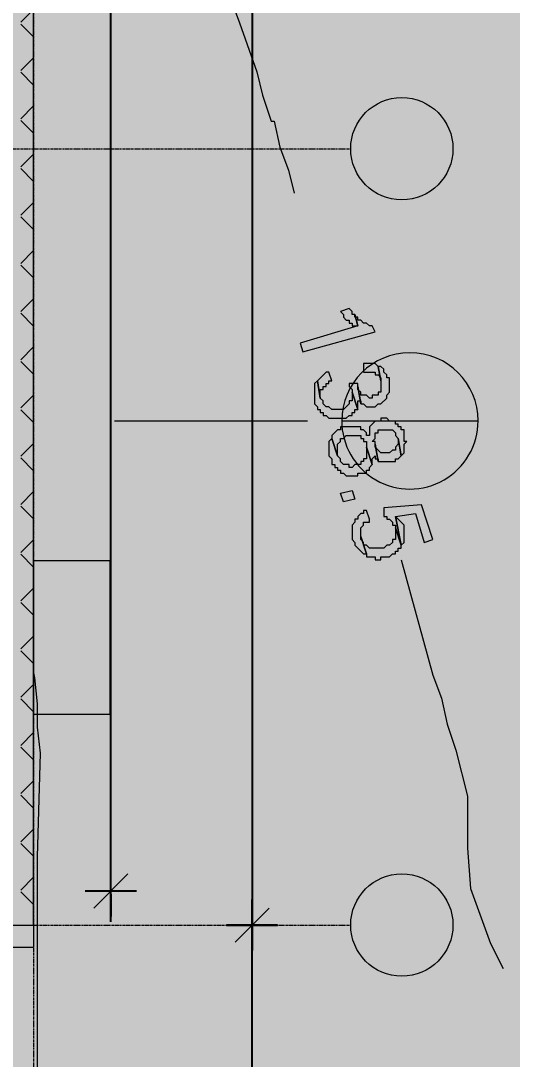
# Model space of a CAD drawing. Header units: millimetres. Extents: x -1971 to 39113, y -25802 to 13528.
# Drawn here: x 36209 to 39091, y -6079 to 14 of the extents above; entities that cross this region are included whole.
import ezdxf

# ---------------------------------------------------------------- set-up
doc = ezdxf.new("R2010")
doc.units = ezdxf.units.MM
doc.linetypes.add('Grid Line', pattern=[22.224999999999994, 12.7, -3.174999999999999, 3.174999999999999, -3.174999999999999])
for name, color, linetype, lineweight in [('2 Hoop survey', 8, 'Continuous', 9), ('A-ANNO-DIMS', 211, 'Continuous', 9), ('A-DETL', 90, 'Continuous', 9), ('A-DETL-GENF', 92, 'Continuous', 9), ('A-WALL', 113, 'Continuous', 18), ('A-WALL-PATT', 111, 'Continuous', 18), ('G-ANNO-SYMB', 111, 'Continuous', 9), ('S-FNDN', 32, 'Continuous', 9), ('S-GRID', 1, 'Continuous', 9), ('S-GRID-IDEN', 1, 'Continuous', 9), ('默认', 18, 'Continuous', 9)]:
    doc.layers.add(name, color=color, linetype=linetype, lineweight=lineweight)
doc.styles.add('Avenir_1', font='', dxfattribs={"width": 0.8, "height": 200})
doc.styles.add('Avenir_B_1', font='', dxfattribs={"width": 0.8, "height": 200.0000000000001})
doc.styles.get('Avenir_1').set_extended_font_data('Avenir')
doc.styles.get('Avenir_B_1').set_extended_font_data('Avenir', bold=True)
doc.dimstyles.new('OJID-2_0mm_Diagonal_Tick', dxfattribs={"dimscale": 304.8, "dimtxt": 282.4994288325337, "dimasz": 0.6561679790026247, "dimexe": 0.4921259842519685, "dimexo": 0.0625, "dimgap": 0.1640419947506562, "dimtad": 1, "dimdsep": 46, "dimtxsty": 'Avenir_1', "dimblk1": 'OBLIQUE', "dimblk2": 'OBLIQUE', "dimsah": 1, "dimcen": 0.09, "dimdle": 0.4921259842519685, "dimazin": 3, "dimtfac": 1, "dimtdec": 4, "dimtix": 1, "dimtmove": 0, "dimatfit": 3, "dimtvp": 1, "dimtolj": 1})
doc.dimstyles.new('OJID-2_0mm_Diagonal_Tick_-_RED', dxfattribs={"dimscale": 304.8, "dimtxt": 282.4994288325337, "dimasz": 0.6561679790026247, "dimexe": 0.4921259842519685, "dimexo": 0.0625, "dimgap": 0.1640419947506562, "dimtad": 1, "dimdsep": 46, "dimtxsty": 'Avenir_B_1', "dimblk1": 'OBLIQUE', "dimblk2": 'OBLIQUE', "dimsah": 1, "dimcen": 0.09, "dimdle": 0.4921259842519685, "dimazin": 3, "dimtfac": 1, "dimtdec": 4, "dimtix": 1, "dimtmove": 0, "dimatfit": 3, "dimtvp": 1, "dimtolj": 1, "dimlwd": 25, "dimlwe": 25})
doc.dimstyles.new('OJID-2_0mm_Diagonal_Tick_1', dxfattribs={"dimscale": 304.8, "dimtxt": 282.4994288325337, "dimasz": 0.6561679790026247, "dimexe": 0.4921259842519685, "dimexo": 0.0625, "dimgap": 0.1640419947506562, "dimtad": 1, "dimdsep": 46, "dimtxsty": 'Avenir_1', "dimblk1": 'OBLIQUE', "dimblk2": 'OBLIQUE', "dimsah": 1, "dimcen": 0.09, "dimdle": 0.4921259842519685, "dimazin": 3, "dimtfac": 1, "dimtdec": 4, "dimtix": 1, "dimtmove": 2, "dimatfit": 3, "dimtvp": 1, "dimtolj": 1})
pattern_1 = [(45, (0, 0), (-141.4213562373095, 141.4213562373095), []), (135, (0, 0), (-141.4213562373095, -141.4213562373095), [])]

# ---------------------------------------------------------------- blocks, each defined once
blk = doc.blocks.new('2 Hoop survey-1260670-Ground Floor')
at = {"layer": '默认', "color": 9, "flags": 128}
for points in [[(84714.06344638793, 13232.31157351772), (84803.63556014658, 13035.25292324865), (84972.9596193583, 12662.7399929829), (85125.35127264884, 12290.22706271718), (85176.14849041235, 12154.76781534781), (85243.87811409702, 12002.3761620573), (85345.47254962403, 11731.45766731856), (85396.26976738755, 11595.9984199492), (85447.06698515108, 11511.33639034336), (85497.86420291456, 11375.877142974), (85548.6614206781, 11223.48548968346), (85599.45863844159, 11088.02624231411), (85717.98547988979, 10766.31052981187), (85785.71510357445, 10563.12165875784), (85853.44472725912, 10376.86519362496), (85921.17435094382, 10190.60872849208), (86022.76878647084, 9902.757827832202), (86056.63359831316, 9767.298580462835), (86107.43081607668, 9614.906927172317), (86124.36322199786, 9614.906927172317), (86158.2280338402, 9462.515273881794), (86209.0252516037, 9327.056026512433), (86242.89006344606, 9191.596779143065)], [(86869.38908252932, 7041.181227154464), (87055.64554766218, 6363.884990307684), (87106.4427654257, 6228.425742938321), (87140.30757726806, 6076.034089647798), (87191.10479503156, 5923.642436357251), (87258.83441871626, 5652.723941618553), (87258.83441871626, 5347.940635037483), (87275.76682463741, 5110.88695214109), (87394.2936660856, 4789.171239638869), (87468.0409685474, 4641.676634715242)], [(84714.06344638791, 6376.413089303533), (84718.97353054074, 6346.952584386496), (84735.9059364619, 6194.560931095978), (84735.9059364619, 6059.101683726614), (84752.83834238313, 5906.710030436097), (84735.9059364619, 5297.143417273972), (84735.9059364619, 4839.968457402375), (84735.9059364619, 4382.7934975308), (84735.9059364619, 3925.618537659211)]]:
    blk.add_lwpolyline(points, dxfattribs=at)
at = {"layer": '默认', "color": 9}
for points in [[(86716.99742923875, 8378.841294926893), (86700.06502331758, 8412.706106769236), (86683.13261739642, 8412.706106769236), (86666.20021147528, 8429.638512690406), (86649.26780555409, 8429.638512690406), (86632.3353996329, 8446.570918611576), (86615.40299371173, 8446.570918611576), (86615.40299371173, 8463.503324532747), (86598.47058779057, 8463.503324532747), (86598.47058779057, 8480.435730453934), (86615.40299371173, 8412.706106769252), (86276.75487528834, 8311.111671242228), (86293.68728120954, 8260.314453478732)], [(86598.47058779057, 8480.435730453934), (86581.5381818694, 8480.435730453934), (86581.5381818694, 8497.368136375087), (86564.60577594824, 8514.30054229626), (86513.80855818474, 8497.368136375087), (86530.74096410593, 8480.43573045395), (86530.74096410593, 8463.503324532747), (86547.6733700271, 8446.570918611593), (86564.60577594824, 8446.570918611593), (86564.60577594824, 8429.638512690406), (86581.5381818694, 8429.638512690406), (86581.5381818694, 8412.706106769252), (86615.40299371173, 8412.706106769252)], [(86801.65945884462, 8107.92280018818), (86784.72705292344, 8107.92280018818), (86784.72705292344, 8124.855206109367), (86767.7946470023, 8141.787612030521), (86767.7946470023, 8158.720017951709), (86750.86224108112, 8175.652423872879), (86733.92983515996, 8175.652423872879), (86750.86224108112, 8090.990394267043), (86750.86224108112, 8023.260770582343), (86733.92983515996, 8023.260770582343), (86733.92983515996, 8006.328364661156), (86700.06502331758, 8006.328364661156), (86700.06502331758, 7989.395958740002), (86683.13261739642, 7989.395958740002), (86666.20021147528, 8006.328364661156), (86632.33539963291, 8006.328364661156), (86632.33539963291, 8023.260770582343), (86615.40299371176, 8040.193176503514), (86615.40299371176, 8057.125582424686), (86632.33539963291, 7955.531146897662), (86649.26780555409, 7955.531146897662), (86666.20021147528, 7938.598740976506), (86716.99742923876, 7938.598740976506), (86733.92983515996, 7955.531146897677), (86750.86224108111, 7955.531146897677), (86784.72705292347, 7989.395958740036), (86784.72705292347, 8006.328364661156), (86801.6594588446, 8023.260770582327)], [(86733.92983515996, 8175.652423872864), (86716.99742923875, 8192.58482979405), (86649.26780555409, 8192.58482979405), (86649.26780555409, 8141.787612030521), (86716.99742923876, 8141.787612030521), (86716.99742923876, 8124.855206109367), (86733.92983515996, 8124.855206109367), (86750.86224108111, 8107.922800188164), (86750.86224108111, 8090.990394267026)], [(86463.01134042125, 8090.990394267028), (86446.07893450008, 8141.787612030508), (86429.14652857889, 8141.787612030508), (86378.34931081538, 8090.990394267044), (86395.28171673653, 7989.395958739989), (86395.28171673653, 8040.193176503484), (86412.21412265771, 8040.193176503484), (86412.21412265771, 8057.125582424671), (86429.14652857889, 8057.125582424671), (86429.14652857889, 8074.057988345826), (86446.07893450005, 8074.057988345826), (86446.07893450005, 8090.990394267012)], [(86615.40299371176, 7921.666335055324), (86581.53818186941, 8023.260770582348), (86581.53818186941, 7972.463552818821), (86564.60577594824, 7972.463552818821), (86564.60577594824, 7955.531146897651), (86530.7409641059, 7921.666335055324), (86463.01134042123, 7921.666335055324), (86446.07893450005, 7938.598740976495), (86429.14652857889, 7938.598740976495), (86412.21412265772, 7955.531146897666), (86412.21412265772, 7972.463552818821), (86395.28171673654, 7989.395958740008), (86378.34931081538, 8090.990394267015), (86361.41690489417, 8074.057988345796), (86361.41690489417, 7955.531146897651), (86378.34931081538, 7938.598740976495), (86378.34931081538, 7921.666335055308), (86395.28171673654, 7921.666335055308), (86395.28171673654, 7904.733929134138), (86412.21412265771, 7904.733929134138), (86412.21412265771, 7887.801523212967), (86429.14652857889, 7887.801523212967), (86446.07893450005, 7870.869117291813), (86547.67337002709, 7870.869117291813), (86564.60577594824, 7887.801523212984), (86581.5381818694, 7887.801523212984), (86581.5381818694, 7904.733929134138), (86598.47058779057, 7904.733929134138), (86598.47058779057, 7921.666335055308)], [(86615.40299371173, 8074.057988345839), (86564.60577594824, 8074.057988345839), (86564.60577594824, 8057.125582424686), (86581.5381818694, 8040.193176503483), (86581.5381818694, 8023.260770582343), (86615.40299371176, 7921.666335055335), (86615.40299371176, 7972.463552818832), (86632.33539963291, 7972.463552818832), (86632.33539963291, 7955.531146897662), (86615.40299371173, 8057.125582424686)], [(86886.32148845047, 7769.2746817648), (86886.32148845047, 7803.139493607126), (86869.38908252929, 7803.139493607126), (86869.38908252929, 7820.071899528296), (86852.45667660813, 7820.071899528296), (86852.45667660813, 7837.004305449468), (86835.52427068696, 7837.004305449468), (86835.52427068696, 7853.936711370638), (86801.65945884462, 7853.936711370638), (86784.72705292347, 7870.869117291825), (86750.86224108111, 7870.869117291825), (86750.86224108111, 7853.936711370638), (86716.99742923876, 7853.936711370638), (86683.13261739645, 7820.071899528312), (86683.13261739645, 7769.2746817648), (86666.20021147525, 7769.2746817648), (86666.20021147525, 7786.207087685954), (86649.26780555409, 7803.139493607141), (86632.33539963291, 7803.139493607141), (86632.33539963291, 7820.071899528296), (86513.80855818474, 7820.071899528296), (86513.80855818474, 7803.139493607126), (86496.87615226356, 7803.139493607126), (86463.01134042125, 7769.2746817648), (86463.01134042125, 7752.342275843614), (86496.87615226358, 7650.747840316607), (86496.87615226358, 7718.477464001274), (86513.80855818473, 7735.409869922444), (86513.80855818473, 7752.342275843614), (86530.7409641059, 7752.342275843614), (86547.67337002709, 7769.274681764784), (86632.33539963291, 7769.274681764784), (86632.33539963291, 7752.342275843614), (86649.26780555409, 7752.342275843614), (86649.26780555409, 7735.409869922461), (86666.20021147525, 7735.409869922461), (86666.20021147525, 7701.545058080118), (86700.06502331758, 7599.95062255311), (86700.06502331758, 7633.815434395437), (86716.99742923879, 7650.747840316607), (86716.99742923879, 7633.815434395437), (86733.92983515996, 7633.815434395437), (86733.92983515996, 7616.88302847425), (86716.99742923876, 7718.477464001274), (86716.99742923876, 7735.409869922461), (86700.06502331758, 7735.409869922461), (86716.99742923879, 7752.342275843614), (86716.99742923879, 7786.207087685954), (86733.92983515996, 7786.207087685954), (86733.92983515996, 7803.139493607126), (86818.59186476581, 7803.139493607126), (86835.52427068698, 7786.207087685971), (86835.52427068698, 7769.2746817648), (86852.45667660811, 7752.342275843581), (86869.38908252929, 7650.74784031659), (86886.32148845046, 7667.68024623776), (86886.32148845046, 7718.477464001274), (86903.25389437162, 7735.409869922444), (86886.32148845047, 7735.409869922444)], [(86700.06502331761, 7599.950622553099), (86666.20021147527, 7701.545058080123), (86666.20021147527, 7633.815434395426), (86649.26780555409, 7633.815434395426), (86649.26780555409, 7616.883028474239), (86632.33539963294, 7616.883028474239), (86632.33539963294, 7599.950622553083), (86598.4705877906, 7599.950622553083), (86581.5381818694, 7583.018216631896), (86564.60577594826, 7583.018216631896), (86564.60577594826, 7599.950622553083), (86530.74096410593, 7599.950622553083), (86513.80855818478, 7616.883028474253), (86513.80855818478, 7633.815434395426), (86496.87615226356, 7650.747840316595), (86463.01134042125, 7752.342275843635), (86446.07893450008, 7735.409869922448), (86446.07893450008, 7650.747840316579), (86463.01134042125, 7633.81543439544), (86463.01134042125, 7599.950622553083), (86479.94374634241, 7599.950622553083), (86479.94374634241, 7583.018216631896), (86496.87615226358, 7583.018216631896), (86496.87615226358, 7566.085810710741), (86513.80855818474, 7566.085810710741), (86513.80855818474, 7549.153404789571), (86530.74096410593, 7549.153404789571), (86547.6733700271, 7532.220998868401), (86615.40299371176, 7532.220998868401), (86615.40299371176, 7549.153404789571), (86666.20021147527, 7549.153404789571), (86666.20021147527, 7566.085810710741), (86683.13261739645, 7566.085810710741), (86683.13261739645, 7583.018216631896)], [(86869.38908252929, 7650.74784031659), (86852.45667660816, 7752.342275843597), (86852.45667660816, 7718.477464001274), (86835.52427068699, 7701.54505808015), (86835.52427068699, 7684.612652158931), (86818.59186476581, 7684.612652158931), (86801.65945884465, 7667.680246237794), (86750.86224108111, 7667.680246237794), (86716.99742923875, 7701.545058080118), (86716.99742923875, 7718.477464001274), (86733.92983515996, 7616.883028474266), (86835.52427068696, 7616.883028474266), (86835.52427068696, 7633.815434395437), (86852.45667660813, 7633.815434395437)], [(86513.80855818474, 7430.626563341439), (86581.5381818694, 7447.558969262609), (86598.47058779064, 7396.761751499113), (86530.7409641059, 7379.829345577909)], [(86683.13261739645, 7278.234910050857), (86666.20021147528, 7329.032127814353), (86649.26780555409, 7329.032127814353), (86649.26780555409, 7312.0997218932), (86632.33539963294, 7312.0997218932), (86615.40299371173, 7295.167315971996), (86615.40299371173, 7278.234910050857), (86598.47058779058, 7278.234910050857), (86598.47058779058, 7261.302504129671), (86581.53818186943, 7244.370098208517), (86581.53818186943, 7159.708068602648), (86598.47058779061, 7142.775662681509), (86598.47058779061, 7125.843256760321), (86649.2678055541, 7075.046038996842), (86666.20021147525, 7075.046038996842), (86632.33539963294, 7176.640474523835), (86632.33539963294, 7227.43769228733), (86649.26780555406, 7244.370098208501), (86649.26780555406, 7261.302504129671), (86683.13261739643, 7261.302504129671)], [(87055.64554766213, 7159.708068602637), (86987.91592397747, 7362.896939656684), (86767.79464700227, 7345.96453373553), (86767.79464700227, 7295.167315972019), (86784.72705292344, 7295.167315972019), (86784.72705292344, 7278.234910050864), (86801.6594588446, 7278.234910050864), (86818.59186476577, 7261.302504129661), (86818.59186476577, 7244.370098208523), (86835.52427068695, 7244.370098208523), (86835.52427068695, 7227.437692287336), (86869.38908252929, 7125.843256760312), (86835.52427068692, 7295.167315972019), (86954.05111213512, 7312.099721893205), (87004.84832989862, 7142.775662681483)], [(86886.32148845047, 7227.437692287341), (86886.32148845047, 7244.370098208528), (86835.52427068698, 7295.167315972008), (86869.38908252929, 7125.843256760318), (86886.32148845047, 7142.77566268152)], [(86869.38908252929, 7125.843256760318), (86835.52427068696, 7227.437692287341), (86835.52427068696, 7159.708068602658), (86818.59186476581, 7159.708068602658), (86818.59186476581, 7142.775662681504), (86801.65945884466, 7125.84325676035), (86784.72705292344, 7125.84325676035), (86767.79464700227, 7108.910850839163), (86683.13261739642, 7108.910850839163), (86666.20021147527, 7125.843256760333), (86649.26780555409, 7125.843256760333), (86649.26780555409, 7142.775662681504), (86632.33539963295, 7159.708068602658), (86632.33539963295, 7176.640474523845), (86666.20021147525, 7075.046038996854), (86666.20021147525, 7058.113633075651), (86716.99742923876, 7058.113633075651), (86716.99742923876, 7041.18122715448), (86750.86224108111, 7041.18122715448), (86750.86224108111, 7058.113633075651), (86801.65945884462, 7058.113633075651), (86818.59186476581, 7075.046038996822), (86835.52427068696, 7075.046038996822), (86835.52427068696, 7091.978444917992), (86852.45667660813, 7091.978444917992), (86852.45667660813, 7108.910850839163), (86869.38908252929, 7108.910850839163)]]:
    blk.add_lwpolyline(points, close=True, dxfattribs=at)
blk = doc.blocks.new('剖面 - Filled-602395-Ground Floor')
at = {"layer": 'G-ANNO-SYMB'}
h = blk.add_hatch(color=256, dxfattribs=at)
edge = h.paths.add_edge_path()
edge.add_line((-11.99999999999998, -1.057487430955462e-15), (-6.010142077375545, 5.989857922624428))
edge.add_line((-6.010142077375545, 5.989857922624428), (-6.010142077375547, 3.99998714226265))
edge.add_arc((-6.000000000000009, 4.314472224941652e-15), 3.999999999999993, 90.14527471293741, 180.0000000000001)
edge.add_line((-10.00000000000001, -4.442212143579261e-16), (-11.99999999999998, -4.442212143579261e-16))
h = blk.add_hatch(color=256, dxfattribs=at)
edge = h.paths.add_edge_path()
edge.add_line((0, -4.442212143579261e-16), (-2.020284154751089, -4.442212143579261e-16))
edge.add_arc((-6.020284154751088, 3.701206008344115e-15), 3.999999999999998, 3.125332922008694e-13, 89.85472528706289)
edge.add_line((-6.010142077375547, 3.99998714226265), (-6.010142077375549, 6.010142077375541))
edge.add_line((-6.010142077375549, 6.010142077375541), (0, 0))
for centre, start, end in [((-6.000000000000005, 1.657135159211616e-15), 359.9999999999996, 179.9999999999996), ((-6.000000000000005, 1.952398093637372e-14), 179.9999999999999, 359.9999999999991)]:
    blk.add_arc(centre, 4.000000000000004, start, end, dxfattribs=at)
blk = doc.blocks.new('轴网 - Annotation - Grid Head _Circle 6mm_-283740-Ground Floor')
at = {"layer": 'S-GRID-IDEN'}
blk.add_circle((0, 0), 3.000000000000003, dxfattribs=at)
blk = doc.blocks.new('_Oblique')
at = {"color": 0, "linetype": 'ByBlock', "lineweight": -2}
blk.add_line((-0.5, -0.5), (0.5, 0.5), dxfattribs=at)

msp = doc.modelspace()

# ---------------------------------------------------------------- hatches: boundary and pattern name
at = {"layer": 'A-DETL-GENF'}
msp.add_hatch(color=7, dxfattribs=at).paths.add_polyline_path([(36734.0396138806, -4054.914085229953), (36734.0396138806, -3154.91408522995), (36284.0396138806, -3154.91408522995), (36284.0396138806, -4054.914085229953)])
at = {"layer": 'A-WALL-PATT', "lineweight": 9}
h = msp.add_hatch(dxfattribs=at)
h.set_pattern_fill('FP_3', color=256, style=0, pattern_type=2)
h.set_pattern_definition(pattern_1)
h.paths.add_polyline_path([(36284.0396138806, -5291.636406188094), (36284.0396138806, 5708.363593811009), (36209.0396138806, 5708.363593811009), (36209.0396138806, -5291.636406188094)])
h = msp.add_hatch(dxfattribs=at)
h.set_pattern_fill('FP_3', color=256, style=0, pattern_type=2)
h.set_pattern_definition(pattern_1)
h.paths.add_polyline_path([(36084.0396138806, -5291.636406188094), (36209.0396138806, -5291.636406188094), (36209.0396138806, -5216.636406187973), (30034.03961388057, -5216.636406187973), (30034.03961388057, -5291.636406187306), (33911.95185011656, -5291.636406188094)])

# ---------------------------------------------------------------- linework, layer by layer
at = {"layer": 'A-DETL'}
for p, q in [((36734.03961388056, -3154.914085229951), (36284.03961388056, -3154.914085229951)), ((36284.03961388056, -3154.914085229951), (36284.03961388056, -4054.914085229951)), ((36734.03961388056, -4054.914085229951), (36734.03961388056, -3154.914085229951)), ((36284.03961388056, -4054.914085229951), (36734.03961388056, -4054.914085229951))]:
    msp.add_line(p, q, dxfattribs=at)
at = {"layer": 'A-WALL'}
for p, q in [((36284.03961388056, -5291.636406187969), (36284.03961388057, 5708.363593811937)), ((30034.03961388054, -5291.636406187949), (36284.03961388056, -5291.636406187969))]:
    msp.add_line(p, q, dxfattribs=at)
at = {"layer": 'G-ANNO-SYMB'}
for p, q in [((36758.48118704245, -2333.310717333693), (37890.79372482475, -2333.310717333697)), ((38090.79372482472, -2333.310717333703), (38890.79372482471, -2333.310717333703))]:
    msp.add_line(p, q, dxfattribs=at)
at = {"layer": 'S-FNDN'}
for p in [(36284.03961388056, -5291.636406188089), (32084.03961388055, -5421.636406187956)]:
    msp.add_line(p, (36284.03961388056, -5421.636406187969), dxfattribs=at)
at = {"layer": 'S-GRID', "linetype": 'Grid Line'}
for p, q in [((36284.03961388058, 10903.8401390287), (36284.03961388055, -9321.464805445177)), ((-1062.147139476479, -736.6364061879011), (38143.47814939592, -736.6364061880275)), ((-1062.147139476493, -5291.636406187997), (38143.4781493959, -5291.636406188124))]:
    msp.add_line(p, q, dxfattribs=at)

# ---------------------------------------------------------------- block references
at = {"layer": '2 Hoop survey', "color": 9}
msp.add_blockref('2 Hoop survey-1260670-Ground Floor', (-48430.02383250731, -10188.93677013573), dxfattribs=at)
at = {"layer": 'G-ANNO-SYMB', "xscale": 99.99999999999993, "yscale": 99.99999999999993, "zscale": 99.99999999999993, "rotation": 180}
msp.add_blockref('剖面 - Filled-602395-Ground Floor', (37890.79372482472, -2333.310717333695), dxfattribs=at)
at = {"layer": 'S-GRID-IDEN', "xscale": 99.99999999999993, "yscale": 99.99999999999993, "zscale": 99.99999999999993, "rotation": 269.9999999999994}
for p in [(38443.47814939589, -736.6364061880279), (38443.47814939588, -5291.63640618812)]:
    msp.add_blockref('轴网 - Annotation - Grid Head _Circle 6mm_-283740-Ground Floor', p, dxfattribs=at)

# ---------------------------------------------------------------- dimensions: what is measured, and where the dimension line sits
at = {"layer": 'A-ANNO-DIMS'}
for base, p1, p2, override in [((37865.38340270962, -5291.636406187974), (37565.38340270964, 5708.363593811932), (37565.38340270961, -5291.636406187972), {"dimfxl": 10999.99999999991}), ((37037.00796333197, -5091.636406187972), (36737.00796333195, -5291.636406187971), (36737.00796333195, -5091.63640618797), {"dimfxl": 200.0000000000009})]:
    msp.add_linear_dim(base=base, p1=p1, p2=p2, dimstyle='OJID-2_0mm_Diagonal_Tick', override=override, dxfattribs=at).render()
msp.add_linear_dim(base=(37037.00796333201, 5508.363593811934), p1=(36737.00796333195, -5091.63640618797), p2=(36737.00796333199, 5508.363593811932), location=(36825.49929266909, -291.8711615814586), text='<>\\XGARAGE', text_rotation=89.99999999999991, dimstyle='OJID-2_0mm_Diagonal_Tick_1', override={"dimfxl": 10599.9999999999}, dxfattribs=at).render()
at = {"layer": 'A-ANNO-DIMS', "lineweight": 25}
msp.add_linear_dim(base=(37865.38340270962, -5291.636406188091), p1=(37565.38340270961, -10191.63640618797), p2=(37565.38340270961, -5291.636406188089), dimstyle='OJID-2_0mm_Diagonal_Tick_-_RED', override={"dimfxl": 4899.999999999879}, dxfattribs=at).render()

doc.saveas('drawing.dxf')
